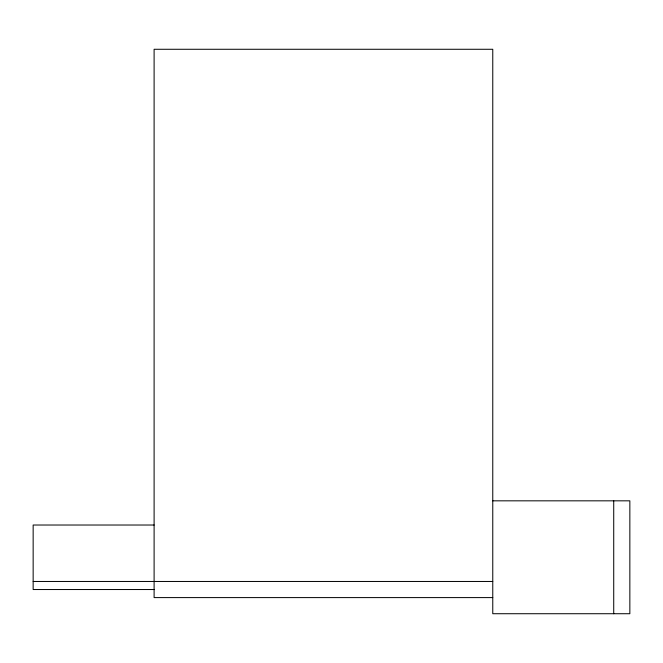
<?xml version="1.0" encoding="UTF-8"?>
<svg xmlns="http://www.w3.org/2000/svg" width="663" height="663" viewBox="0 0 663 663"><rect width="100%" height="100%" fill="white"/><g stroke="black" fill="none" stroke-linecap="round" stroke-linejoin="round"><path stroke-width="0.99" d="M492.766 500.83L629.85 500.83L629.85 613.723L492.766 613.723L492.766 49.277L154.106 49.277L154.106 597.595L492.766 597.595M154.106 525.021L33.15 525.021L33.15 589.531L154.106 589.531M33.15 581.468L492.766 581.468M613.723 500.83L613.723 613.723"/></g></svg>
